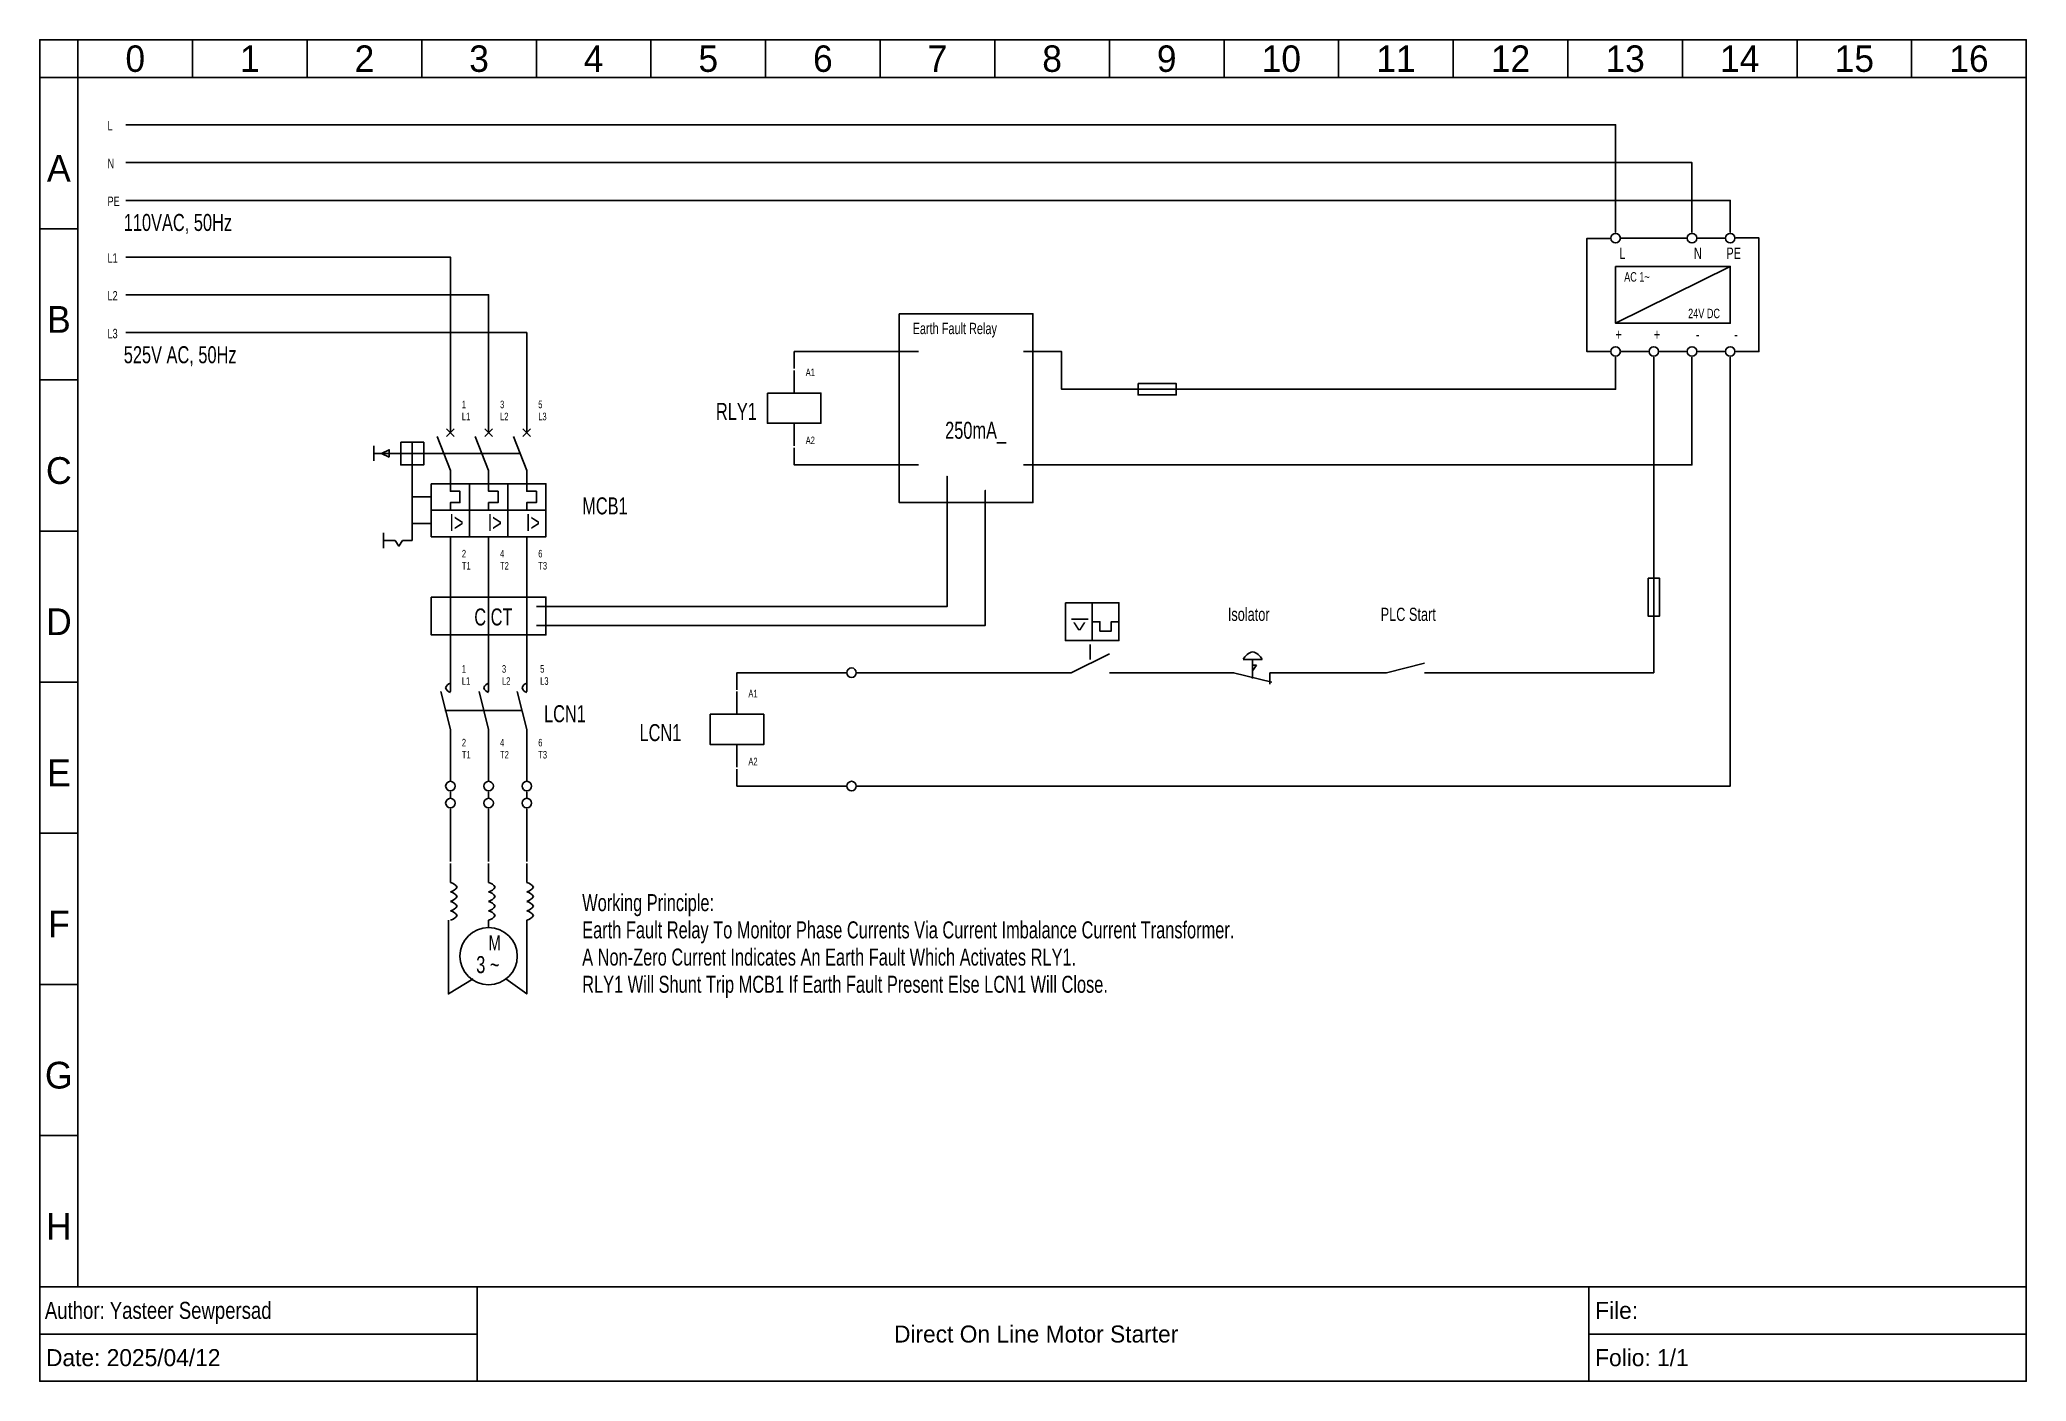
# Model space of a CAD drawing. Extents: x 19 to 4019, y -19 to 2681.
import ezdxf
from ezdxf.enums import TextEntityAlignment as Align

# ---------------------------------------------------------------- set-up
doc = ezdxf.new("R2010")
doc.units = 0

msp = doc.modelspace()

# ---------------------------------------------------------------- linework, layer by layer
at = {"color": 0}
for p, q in [((192.308, 2509.86), (230.769, 2509.86)), ((192.308, 2433.8), (230.769, 2433.8)), ((192.308, 2357.75), (230.769, 2357.75)), ((3202.88, 2281.69), (3334.62, 2281.69)), ((3357.69, 2281.69), (3411.54, 2281.69)), ((192.308, 2243.66), (230.769, 2243.66)), ((3423.08, 2224.65), (3192.31, 2110.56)), ((192.308, 2167.61), (230.769, 2167.61)), ((192.308, 2091.55), (230.769, 2091.55)), ((3203.85, 2053.52), (3257.69, 2053.52)), ((3280.77, 2053.52), (3334.62, 2053.52)), ((3357.69, 2053.52), (3411.54, 2053.52)), ((1538.46, 2015.49), (1538.46, 1969.86)), ((2230.77, 1977.46), (2211.54, 1977.46)), ((2326.92, 1977.46), (2211.54, 1977.46)), ((2307.69, 1977.46), (2230.77, 1977.46)), ((2307.69, 1977.46), (2326.92, 1977.46)), ((846.154, 1890), (846.154, 1939.44)), ((923.077, 1890), (923.077, 1939.44)), ((1000, 1890), (1000, 1939.44)), ((853.846, 1897.61), (838.462, 1882.39)), ((838.462, 1897.61), (853.846, 1882.39)), ((930.769, 1897.61), (915.385, 1882.39)), ((915.385, 1897.61), (930.769, 1882.39)), ((1007.69, 1897.61), (992.308, 1882.39)), ((992.308, 1897.61), (1007.69, 1882.39)), ((1000, 1912.82), (1000, 1905.21)), ((1538.46, 1909.01), (1538.46, 1863.38)), ((692.115, 1863.57), (692.115, 1833.15)), ((692.308, 1848.17), (746.154, 1848.17)), ((746.154, 1848.17), (792.308, 1848.17)), ((769.231, 1870.99), (769.231, 1825.35)), ((792.308, 1848.17), (984.615, 1848.17)), ((769.231, 1825.35), (769.231, 1673.24)), ((807.692, 1760.7), (769.231, 1760.7)), ((711.538, 1688.45), (711.538, 1658.03)), ((807.692, 1707.46), (769.231, 1707.46)), ((846.154, 1680.85), (846.154, 1635.21)), ((923.077, 1680.85), (923.077, 1635.21)), ((1000, 1680.85), (1000, 1635.21)), ((3269.23, 1597.18), (3269.23, 1616.2)), ((3269.23, 1616.2), (3269.23, 1502.11)), ((3269.23, 1597.18), (3269.23, 1521.13)), ((2138.46, 1547.75), (2138.46, 1471.69)), ((3269.23, 1521.13), (3269.23, 1502.11)), ((2096.15, 1407.04), (2173.08, 1445.07)), ((2134.62, 1464.08), (2134.62, 1433.66)), ((846.154, 1407.04), (846.154, 1369.01)), ((923.077, 1407.04), (923.077, 1369.01)), ((1000, 1407.04), (1000, 1369.01)), ((1615.38, 1407.04), (1642.31, 1407.04)), ((1692.31, 1407.04), (1665.38, 1407.04)), ((2038.46, 1407.04), (2096.15, 1407.04)), ((2173.08, 1407.04), (2230.77, 1407.04)), ((2480.77, 1433.66), (2442.31, 1433.66)), ((2461.54, 1433.66), (2461.54, 1395.63)), ((2469.23, 1422.25), (2461.54, 1410.85)), ((2469.23, 1422.25), (2461.54, 1422.25)), ((2496.15, 1407.04), (2496.15, 1384.23)), ((2538.46, 1407.04), (2496.15, 1407.04)), ((2846.15, 1407.04), (2807.69, 1407.04)), ((1423.08, 1369.01), (1423.08, 1323.38)), ((834.615, 1330.99), (988.462, 1330.99)), ((1423.08, 1262.54), (1423.08, 1216.9)), ((846.154, 1216.9), (846.154, 1190.28)), ((923.077, 1216.9), (923.077, 1190.28)), ((1000, 1216.9), (1000, 1190.28)), ((846.154, 1167.46), (846.154, 1156.06)), ((923.077, 1167.46), (923.077, 1156.06)), ((1000, 1167.46), (1000, 1156.06)), ((1615.38, 1178.87), (1642.31, 1178.87)), ((1692.31, 1178.87), (1665.38, 1178.87)), ((846.154, 1106.62), (846.154, 1133.24)), ((923.077, 1106.62), (923.077, 1133.24)), ((1000, 1106.62), (1000, 1133.24)), ((846.154, 1022.96), (846.154, 984.93)), ((923.077, 1022.96), (923.077, 984.93)), ((1000, 1022.96), (1000, 984.93)), ((923.077, 908.873), (923.077, 893.662))]:
    msp.add_line(p, q, dxfattribs=at)
for points in [[(19.2308, 2680.99, 0), (4019.23, 2680.99, 0), (4019.23, -19.0141, 0), (19.2308, -19.0141, 0), (19.2308, 2680.99, 0)], [(19.2308, 2604.93, 0), (96.1538, 2604.93, 0), (96.1538, 2680.99, 0), (19.2308, 2680.99, 0), (19.2308, 2604.93, 0)], [(96.1538, 2604.93, 0), (326.923, 2604.93, 0), (326.923, 2680.99, 0), (96.1538, 2680.99, 0), (96.1538, 2604.93, 0)], [(326.923, 2604.93, 0), (557.692, 2604.93, 0), (557.692, 2680.99, 0), (326.923, 2680.99, 0), (326.923, 2604.93, 0)], [(557.692, 2604.93, 0), (788.462, 2604.93, 0), (788.462, 2680.99, 0), (557.692, 2680.99, 0), (557.692, 2604.93, 0)], [(788.462, 2604.93, 0), (1019.23, 2604.93, 0), (1019.23, 2680.99, 0), (788.462, 2680.99, 0), (788.462, 2604.93, 0)], [(1019.23, 2604.93, 0), (1250, 2604.93, 0), (1250, 2680.99, 0), (1019.23, 2680.99, 0), (1019.23, 2604.93, 0)], [(1250, 2604.93, 0), (1480.77, 2604.93, 0), (1480.77, 2680.99, 0), (1250, 2680.99, 0), (1250, 2604.93, 0)], [(1480.77, 2604.93, 0), (1711.54, 2604.93, 0), (1711.54, 2680.99, 0), (1480.77, 2680.99, 0), (1480.77, 2604.93, 0)], [(1711.54, 2604.93, 0), (1942.31, 2604.93, 0), (1942.31, 2680.99, 0), (1711.54, 2680.99, 0), (1711.54, 2604.93, 0)], [(1942.31, 2604.93, 0), (2173.08, 2604.93, 0), (2173.08, 2680.99, 0), (1942.31, 2680.99, 0), (1942.31, 2604.93, 0)], [(2173.08, 2604.93, 0), (2403.85, 2604.93, 0), (2403.85, 2680.99, 0), (2173.08, 2680.99, 0), (2173.08, 2604.93, 0)], [(2403.85, 2604.93, 0), (2634.62, 2604.93, 0), (2634.62, 2680.99, 0), (2403.85, 2680.99, 0), (2403.85, 2604.93, 0)], [(2634.62, 2604.93, 0), (2865.38, 2604.93, 0), (2865.38, 2680.99, 0), (2634.62, 2680.99, 0), (2634.62, 2604.93, 0)], [(2865.38, 2604.93, 0), (3096.15, 2604.93, 0), (3096.15, 2680.99, 0), (2865.38, 2680.99, 0), (2865.38, 2604.93, 0)], [(3096.15, 2604.93, 0), (3326.92, 2604.93, 0), (3326.92, 2680.99, 0), (3096.15, 2680.99, 0), (3096.15, 2604.93, 0)], [(3326.92, 2604.93, 0), (3557.69, 2604.93, 0), (3557.69, 2680.99, 0), (3326.92, 2680.99, 0), (3326.92, 2604.93, 0)], [(3557.69, 2604.93, 0), (3788.46, 2604.93, 0), (3788.46, 2680.99, 0), (3557.69, 2680.99, 0), (3557.69, 2604.93, 0)], [(3788.46, 2604.93, 0), (4019.23, 2604.93, 0), (4019.23, 2680.99, 0), (3788.46, 2680.99, 0), (3788.46, 2604.93, 0)], [(19.2308, 2300.7, 0), (96.1538, 2300.7, 0), (96.1538, 2604.93, 0), (19.2308, 2604.93, 0), (19.2308, 2300.7, 0)], [(230.769, 2509.86, 0), (265.385, 2509.86, 0), (3192.31, 2509.86, 0), (3192.31, 2327.32, 0), (3192.31, 2293.1, 0)], [(230.769, 2433.8, 0), (470.513, 2433.8, 0), (679.487, 2433.8, 0), (679.487, 2433.8, 0), (3346.15, 2433.8, 0), (3346.15, 2293.1, 0)], [(230.769, 2357.75, 0), (265.385, 2357.75, 0), (3423.08, 2357.75, 0), (3423.08, 2327.32, 0), (3423.08, 2293.1, 0)], [(19.2308, 1996.48, 0), (96.1538, 1996.48, 0), (96.1538, 2300.7, 0), (19.2308, 2300.7, 0), (19.2308, 1996.48, 0)], [(3180.77, 2053.52, 0), (3134.62, 2053.52, 0), (3134.62, 2281.23, 0), (3180.77, 2281.23, 0), (3180.77, 2281.23, 0), (3180.77, 2281.23, 0)], [(3434.62, 2282.22, 0), (3480.77, 2282.22, 0), (3480.77, 2053.52, 0), (3434.62, 2053.52, 0), (3434.62, 2053.52, 0), (3434.62, 2053.52, 0)], [(846.154, 1939.44, 0), (846.154, 1973.66, 0), (846.154, 2243.66, 0), (265.385, 2243.66, 0), (230.769, 2243.66, 0)], [(3192.31, 2224.65, 0), (3423.08, 2224.65, 0), (3423.08, 2110.56, 0), (3192.31, 2110.56, 0), (3192.31, 2224.65, 0)], [(923.077, 1939.44, 0), (923.077, 1973.66, 0), (923.077, 2167.61, 0), (265.385, 2167.61, 0), (230.769, 2167.61, 0)], [(1750, 2129.58, 0), (2019.23, 2129.58, 0), (2019.23, 1749.3, 0), (1750, 1749.3, 0), (1750, 2129.58, 0)], [(1000, 1939.44, 0), (1000, 1973.66, 0), (1000, 2091.55, 0), (265.385, 2091.55, 0), (230.769, 2091.55, 0)], [(1538.46, 2019.3, 0), (1538.46, 2053.52, 0), (1538.46, 2053.52, 0), (1753.85, 2053.52, 0), (1788.46, 2053.52, 0)], [(1692.31, 1178.87, 0), (1726.92, 1178.87, 0), (3423.08, 1178.87, 0), (3423.08, 2007.89, 0), (3423.08, 2042.11, 0)], [(2000, 2053.52, 0), (2034.62, 2053.52, 0), (2076.92, 2053.52, 0), (2076.92, 1977.46, 0), (2176.92, 1977.46, 0), (2211.54, 1977.46, 0)], [(2000, 1825.35, 0), (2034.62, 1825.35, 0), (3346.15, 1825.35, 0), (3346.15, 2007.89, 0), (3346.15, 2042.11, 0)], [(2326.92, 1977.46, 0), (2361.54, 1977.46, 0), (3192.31, 1977.46, 0), (3192.31, 2007.89, 0), (3192.31, 2042.11, 0)], [(3269.23, 1616.2, 0), (3269.23, 1650.42, 0), (3269.23, 1863.38, 0), (3269.23, 1863.38, 0), (3269.23, 2007.89, 0), (3269.23, 2042.11, 0)], [(19.2308, 1692.25, 0), (96.1538, 1692.25, 0), (96.1538, 1996.48, 0), (19.2308, 1996.48, 0), (19.2308, 1692.25, 0)], [(1484.62, 1969.86, 0), (1592.31, 1969.86, 0), (1592.31, 1909.01, 0), (1484.62, 1909.01, 0), (1484.62, 1969.86, 0)], [(2230.77, 1988.87, 0), (2307.69, 1988.87, 0), (2307.69, 1966.06, 0), (2230.77, 1966.06, 0), (2230.77, 1988.87, 0)], [(846.154, 1734.08, 0), (846.154, 1749.3, 0), (865.385, 1749.3, 0), (865.385, 1772.11, 0), (846.154, 1772.11, 0), (846.154, 1813.94, 0), (819.231, 1882.39, 0)], [(923.077, 1734.08, 0), (923.077, 1749.3, 0), (942.308, 1749.3, 0), (942.308, 1772.11, 0), (923.077, 1772.11, 0), (923.077, 1813.94, 0), (896.154, 1882.39, 0)], [(1000, 1734.08, 0), (1000, 1749.3, 0), (1019.23, 1749.3, 0), (1019.23, 1772.11, 0), (1000, 1772.11, 0), (1000, 1813.94, 0), (973.077, 1882.39, 0)], [(723.077, 1840.56, 0), (723.077, 1855.77, 0), (707.692, 1848.17, 0), (723.077, 1840.56, 0), (723.077, 1840.56, 0)], [(746.154, 1870.99, 0), (792.308, 1870.99, 0), (792.308, 1825.35, 0), (746.154, 1825.35, 0), (746.154, 1870.99, 0)], [(1538.46, 1859.58, 0), (1538.46, 1825.35, 0), (1753.85, 1825.35, 0), (1753.85, 1825.35, 0), (1788.46, 1825.35, 0)], [(1846.15, 1768.31, 0), (1846.15, 1802.54, 0), (1846.15, 1711.27, 0), (1846.15, 1711.27, 0), (1846.15, 1635.21, 0), (1846.15, 1635.21, 0), (1846.15, 1540.14, 0), (1044.23, 1540.14, 0), (1019.23, 1540.14, 0)], [(807.692, 1787.32, 0), (884.615, 1787.32, 0), (884.615, 1734.08, 0), (807.692, 1734.08, 0), (807.692, 1787.32, 0)], [(884.615, 1787.32, 0), (961.538, 1787.32, 0), (961.538, 1734.08, 0), (884.615, 1734.08, 0), (884.615, 1787.32, 0)], [(961.538, 1787.32, 0), (1038.46, 1787.32, 0), (1038.46, 1734.08, 0), (961.538, 1734.08, 0), (961.538, 1787.32, 0)], [(1923.08, 1768.31, 0), (1923.08, 1774.01, 0), (1923.08, 1502.11, 0), (1474.36, 1502.11, 0), (1474.36, 1502.11, 0), (1041.02, 1502.11, 0), (1019.23, 1502.11, 0)], [(807.692, 1734.08, 0), (884.615, 1734.08, 0), (884.615, 1680.85, 0), (807.692, 1680.85, 0), (807.692, 1734.08, 0)], [(884.615, 1734.08, 0), (961.538, 1734.08, 0), (961.538, 1680.85, 0), (884.615, 1680.85, 0), (884.615, 1734.08, 0)], [(961.538, 1734.08, 0), (1038.46, 1734.08, 0), (1038.46, 1680.85, 0), (961.538, 1680.85, 0), (961.538, 1734.08, 0)], [(19.2308, 1388.03, 0), (96.1538, 1388.03, 0), (96.1538, 1692.25, 0), (19.2308, 1692.25, 0), (19.2308, 1388.03, 0)], [(711.538, 1673.24, 0), (734.615, 1673.24, 0), (742.308, 1661.83, 0), (750, 1673.24, 0), (769.231, 1673.24, 0)], [(846.154, 1635.21, 0), (846.154, 1600.99, 0), (846.154, 1521.13, 0), (846.154, 1521.13, 0), (846.154, 1441.27, 0), (846.154, 1407.04, 0)], [(923.077, 1635.21, 0), (923.077, 1600.99, 0), (923.077, 1521.13, 0), (923.077, 1521.13, 0), (923.077, 1441.27, 0), (923.077, 1407.04, 0)], [(1000, 1635.21, 0), (1000, 1600.99, 0), (1000, 1521.13, 0), (1000, 1521.13, 0), (1000, 1441.27, 0), (1000, 1407.04, 0)], [(3257.69, 1597.18, 0), (3280.77, 1597.18, 0), (3280.77, 1521.13, 0), (3257.69, 1521.13, 0), (3257.69, 1597.18, 0)], [(807.692, 1559.15, 0), (1038.46, 1559.15, 0), (1038.46, 1483.1, 0), (807.692, 1483.1, 0), (807.692, 1559.15, 0)], [(2084.62, 1547.75, 0), (2192.31, 1547.75, 0), (2192.31, 1471.69, 0), (2084.62, 1471.69, 0), (2084.62, 1547.75, 0)], [(2138.46, 1509.72, 0), (2153.85, 1509.72, 0), (2153.85, 1490.7, 0), (2176.92, 1490.7, 0), (2176.92, 1509.72, 0), (2192.31, 1509.72, 0), (2192.31, 1509.72, 0)], [(2846.15, 1407.04, 0), (2880.77, 1407.04, 0), (3269.23, 1407.04, 0), (3269.23, 1467.89, 0), (3269.23, 1502.11, 0)], [(1423.08, 1372.82, 0), (1423.08, 1407.04, 0), (1423.08, 1407.04, 0), (1580.77, 1407.04, 0), (1615.38, 1407.04, 0)], [(2038.46, 1407.04, 0), (2003.85, 1407.04, 0), (1846.15, 1407.04, 0), (1846.15, 1407.04, 0), (1726.92, 1407.04, 0), (1692.31, 1407.04, 0)], [(2384.62, 1407.04, 0), (2350, 1407.04, 0), (2307.69, 1407.04, 0), (2307.69, 1407.04, 0), (2265.38, 1407.04, 0), (2230.77, 1407.04, 0)], [(2500, 1388.03, 0), (2423.08, 1407.04, 0), (2384.62, 1407.04, 0)], [(2692.31, 1407.04, 0), (2657.69, 1407.04, 0), (2615.38, 1407.04, 0), (2615.38, 1407.04, 0), (2573.08, 1407.04, 0), (2538.46, 1407.04, 0)], [(2807.69, 1426.06, 0), (2730.77, 1407.04, 0), (2692.31, 1407.04, 0)], [(19.2308, 1083.8, 0), (96.1538, 1083.8, 0), (96.1538, 1388.03, 0), (19.2308, 1388.03, 0), (19.2308, 1083.8, 0)], [(826.923, 1369.01, 0), (846.154, 1292.96, 0), (846.154, 1254.93, 0)], [(903.846, 1369.01, 0), (923.077, 1292.96, 0), (923.077, 1254.93, 0)], [(980.769, 1369.01, 0), (1000, 1292.96, 0), (1000, 1254.93, 0)], [(1369.23, 1323.38, 0), (1476.92, 1323.38, 0), (1476.92, 1262.54, 0), (1369.23, 1262.54, 0), (1369.23, 1323.38, 0)], [(846.154, 1254.93, 0), (846.154, 1220.7, 0), (846.154, 1220.7, 0), (846.154, 1251.13, 0), (846.154, 1251.13, 0), (846.154, 1216.9, 0)], [(923.077, 1254.93, 0), (923.077, 1220.7, 0), (923.077, 1220.7, 0), (923.077, 1251.13, 0), (923.077, 1251.13, 0), (923.077, 1216.9, 0)], [(1000, 1254.93, 0), (1000, 1220.7, 0), (1000, 1220.7, 0), (1000, 1251.13, 0), (1000, 1251.13, 0), (1000, 1216.9, 0)], [(1423.08, 1213.1, 0), (1423.08, 1178.87, 0), (1580.77, 1178.87, 0), (1580.77, 1178.87, 0), (1615.38, 1178.87, 0)], [(19.2308, 779.577, 0), (96.1538, 779.577, 0), (96.1538, 1083.8, 0), (19.2308, 1083.8, 0), (19.2308, 779.577, 0)], [(846.154, 1106.62, 0), (846.154, 1072.39, 0), (846.154, 1102.82, 0), (846.154, 1102.82, 0), (846.154, 1060.99, 0), (846.154, 1026.76, 0)], [(923.077, 1106.62, 0), (923.077, 1072.39, 0), (923.077, 1102.82, 0), (923.077, 1102.82, 0), (923.077, 1060.99, 0), (923.077, 1026.76, 0)], [(1000, 1106.62, 0), (1000, 1072.39, 0), (1000, 1102.82, 0), (1000, 1102.82, 0), (1000, 1060.99, 0), (1000, 1026.76, 0)], [(842.308, 908.873, 0), (842.308, 760.563, 0), (892.308, 790.986, 0), (892.308, 790.986, 0)], [(1000, 908.873, 0), (1000, 764.366, 0), (1000, 760.563, 0), (957.692, 790.986, 0)], [(19.2308, 475.352, 0), (96.1538, 475.352, 0), (96.1538, 779.577, 0), (19.2308, 779.577, 0), (19.2308, 475.352, 0)], [(19.2308, 171.127, 0), (96.1538, 171.127, 0), (96.1538, 475.352, 0), (19.2308, 475.352, 0), (19.2308, 171.127, 0)], [(19.2308, -19.0141, 0), (4019.23, -19.0141, 0), (4019.23, 171.127, 0), (19.2308, 171.127, 0), (19.2308, -19.0141, 0)], [(19.2308, 76.0563, 0), (900, 76.0563, 0), (900, 171.127, 0), (19.2308, 171.127, 0), (19.2308, 76.0563, 0)], [(900, -19.0141, 0), (3138.46, -19.0141, 0), (3138.46, 171.127, 0), (900, 171.127, 0), (900, -19.0141, 0)], [(3138.46, 76.0563, 0), (4019.23, 76.0563, 0), (4019.23, 171.127, 0), (3138.46, 171.127, 0), (3138.46, 76.0563, 0)], [(19.2308, -19.0141, 0), (900, -19.0141, 0), (900, 76.0563, 0), (19.2308, 76.0563, 0), (19.2308, -19.0141, 0)], [(3138.46, -19.0141, 0), (4019.23, -19.0141, 0), (4019.23, 76.0563, 0), (3138.46, 76.0563, 0), (3138.46, -19.0141, 0)]]:
    msp.add_polyline3d(points, dxfattribs=at)
for centre, radius in [((3192.31, 2281.69), 9.6154), ((3346.15, 2281.69), 9.6154), ((3423.08, 2281.69), 9.6154), ((3192.31, 2053.52), 9.6154), ((3269.23, 2053.52), 9.6154), ((3346.15, 2053.52), 9.6154), ((3423.08, 2053.52), 9.6154), ((1653.85, 1407.04), 9.6154), ((846.154, 1178.87), 9.6154), ((923.077, 1178.87), 9.6154), ((1000, 1178.87), 9.6154), ((1653.85, 1178.87), 9.6154), ((846.154, 1144.65), 9.6154), ((923.077, 1144.65), 9.6154), ((1000, 1144.65), 9.6154), ((923.077, 836.62), 57.6923)]:
    msp.add_circle(centre, radius, dxfattribs=at)
for centre, radius, start, end in [((2470.21, 1419.19), 31.3801, 106.017, 151.892), ((2452.87, 1419.21), 31.365, 28.0542, 73.945), ((852.332, 1382.97), 17.0226, 201.9, 248.702), ((852.328, 1370.26), 17.0231, 111.252, 158.053), ((929.255, 1382.97), 17.0226, 201.9, 248.702), ((929.251, 1370.26), 17.0231, 111.252, 158.053), ((1006.17, 1370.26), 17.0231, 111.252, 158.053), ((1006.18, 1382.97), 17.0226, 201.9, 248.702), ((841.229, 987.174), 21.8205, 283.045, 327.42), ((841.229, 963.671), 21.8205, 32.58, 76.9545), ((841.229, 944.657), 21.8205, 32.58, 76.9545), ((918.152, 987.174), 21.8205, 283.045, 327.42), ((918.152, 963.671), 21.8205, 32.58, 76.9545), ((918.152, 944.657), 21.8205, 32.58, 76.9545), ((995.076, 987.174), 21.8205, 283.045, 327.42), ((995.076, 963.671), 21.8205, 32.58, 76.9545), ((995.076, 944.657), 21.8205, 32.58, 76.9545), ((841.229, 968.16), 21.8205, 283.045, 327.42), ((841.229, 949.146), 21.8205, 283.045, 327.42), ((841.229, 925.643), 21.8205, 32.58, 76.9545), ((841.229, 906.629), 21.8205, 32.58, 76.9545), ((918.152, 968.16), 21.8205, 283.045, 327.42), ((918.152, 949.146), 21.8205, 283.045, 327.42), ((918.152, 925.643), 21.8205, 32.58, 76.9545), ((918.152, 906.629), 21.8205, 32.58, 76.9545), ((995.076, 968.16), 21.8205, 283.045, 327.42), ((995.076, 949.146), 21.8205, 283.045, 327.42), ((995.076, 925.643), 21.8205, 32.58, 76.9545), ((995.076, 906.629), 21.8205, 32.58, 76.9545), ((841.229, 930.131), 21.8205, 283.045, 327.42), ((918.152, 930.131), 21.8205, 283.045, 327.42), ((995.076, 930.131), 21.8205, 283.045, 327.42)]:
    msp.add_arc(centre, radius, start, end, dxfattribs=at)

# ---------------------------------------------------------------- texts
for s, height, p in [('0', 53.2394, (211.538, 2642.96)), ('1', 53.2394, (442.308, 2642.96)), ('2', 53.2394, (673.077, 2642.96)), ('3', 53.2394, (903.846, 2642.96)), ('4', 53.2394, (1134.62, 2642.96)), ('5', 53.2394, (1365.38, 2642.96)), ('6', 53.2394, (1596.15, 2642.96)), ('7', 53.2394, (1826.92, 2642.96)), ('8', 53.2394, (2057.69, 2642.96)), ('9', 53.2394, (2288.46, 2642.96)), ('10', 53.2394, (2519.23, 2642.96)), ('11', 53.2394, (2750, 2642.96)), ('12', 53.2394, (2980.77, 2642.96)), ('13', 53.2394, (3211.54, 2642.96)), ('14', 53.2394, (3442.31, 2642.96)), ('15', 53.2394, (3673.08, 2642.96)), ('16', 53.2394, (3903.85, 2642.96)), ('A', 53.8462, (57.6923, 2422.39)), ('B', 53.8462, (57.6923, 2118.17)), ('C', 53.8462, (57.6923, 1813.94)), ('D', 53.8462, (57.6923, 1509.72)), ('E', 53.8462, (57.6923, 1205.49)), ('F', 53.8462, (57.6923, 901.268)), ('G', 53.8462, (57.6923, 597.042)), ('H', 53.8462, (57.6923, 292.817)), (' Direct On Line Motor Starter', 34.2254, (2019.23, 76.0563))]:
    msp.add_text(s, height=height, dxfattribs=at).set_placement(p, align=Align.MIDDLE_CENTER)
at = {"color": 0, "width": 0.72}
for s, height, rotation, p in [('L', 19.0141, 360, (155.769, 2498.45)), ('N', 19.0141, 360, (155.769, 2422.39)), ('PE', 19.0141, 360, (155.769, 2346.34)), ('110VAC, 50Hz', 34.2254, 360, (188.462, 2296.14)), ('L1', 19.0141, 360, (155.769, 2232.25)), ('L', 22.8169, 360, (3200, 2239.86)), ('N', 22.8169, 360, (3350, 2239.86)), ('PE', 22.8169, 360, (3415.38, 2239.86)), ('AC 1~', 19.0141, 360, (3209.62, 2194.23)), ('L2', 19.0141, 360, (155.769, 2156.2)), ('24V DC', 19.0141, 360, (3338.41, 2120.59)), ('L3', 19.0141, 360, (155.769, 2080.14)), ('Earth Fault Relay', 22.8169, 360, (1776.92, 2088.51)), ('+', 22.8169, 360, (3192.31, 2076.34)), ('+', 22.8169, 360, (3269.23, 2076.34)), ('-', 22.8169, 360, (3353.85, 2076.34)), ('-', 22.8169, 360, (3430.77, 2076.34)), ('525V AC, 50Hz', 34.2254, 360, (188.462, 2029.94)), ('A1', 15.2113, 360, (1561.54, 2003.96)), ('1', 15.2113, 360, (869.231, 1939.44)), ('L1', 15.2113, 360, (869.231, 1915.1)), ('3', 15.2113, 360, (946.154, 1939.44)), ('L2', 15.2113, 360, (946.154, 1915.1)), ('5', 15.2113, 360, (1023.08, 1939.44)), ('L3', 15.2113, 360, (1023.08, 1915.1)), ('RLY1', 34.2254, 360, (1380.77, 1915.86)), ('A2', 15.2113, 360, (1561.54, 1867.06)), ('250mA_', 34.2254, 360, (1842.31, 1877.83)), ('MCB1', 34.2254, 360, (1111.54, 1725.72)), ('I>', 34.2254, 360, (844.231, 1692.25)), ('I>', 34.2254, 360, (921.154, 1692.25)), ('I>', 34.2254, 360, (998.077, 1692.25)), ('2', 15.2113, 360, (869.231, 1639.01)), ('4', 15.2113, 360, (946.154, 1639.01)), ('6', 15.2113, 360, (1023.08, 1639.01)), ('T1', 15.2113, 360, (869.231, 1614.68)), ('T2', 15.2113, 360, (946.154, 1614.68)), ('T3', 15.2113, 360, (1023.08, 1614.68)), ('CICT', 34.2254, 360, (894.231, 1502.11)), ('Isolator', 26.6197, 360, (2411.54, 1511.24)), ('PLC Start', 26.6197, 360, (2719.23, 1511.24)), ('I>', 34.2254, 270, (2096.15, 1519.23)), ('1', 15.2113, 360, (869.231, 1407.04)), ('3', 15.2113, 360, (950, 1407.04)), ('5', 15.2113, 360, (1026.92, 1407.04)), ('L1', 15.2113, 360, (869.231, 1382.7)), ('L2', 15.2113, 360, (950, 1382.7)), ('L3', 15.2113, 360, (1026.92, 1382.7)), ('A1', 15.2113, 360, (1446.15, 1357.48)), ('LCN1', 34.2254, 360, (1034.62, 1307.41)), ('LCN1', 34.2254, 360, (1226.92, 1269.38)), ('T1', 15.2113, 360, (869.231, 1234.39)), ('2', 15.2113, 360, (869.231, 1258.73)), ('T2', 15.2113, 360, (946.154, 1234.39)), ('4', 15.2113, 360, (946.154, 1258.73)), ('T3', 15.2113, 360, (1023.08, 1234.39)), ('6', 15.2113, 360, (1023.08, 1258.73)), ('A2', 15.2113, 360, (1446.15, 1220.58)), ('Working Principle:', 34.2254, 360, (1111.54, 927.127)), ('Earth Fault Relay To Monitor Phase Currents Via Current Imbalance Current Transformer.', 34.2254, 360, (1111.54, 872.366)), ('M', 30.4225, 360, (923.077, 848.028)), ('A Non-Zero Current Indicates An Earth Fault Which Activates RLY1.', 34.2254, 360, (1111.54, 817.606)), ('3 ~', 34.2254, 360, (898.077, 802.394)), ('RLY1 Will Shunt Trip MCB1 If Earth Fault Present Else LCN1 Will Close.', 34.2254, 360, (1111.54, 762.845))]:
    msp.add_text(s, height=height, rotation=rotation, dxfattribs=at).set_placement(p)
at = {"color": 0, "width": 0.815527}
msp.add_text(' Author: Yasteer Sewpersad', height=34.2254, dxfattribs=at).set_placement((19.2308, 123.592), align=Align.MIDDLE_LEFT)
at = {"color": 0}
for s, p in [(' File: ', (3138.46, 123.592)), (' Date: 2025/04/12', (19.2308, 28.5211)), (' Folio: 1/1', (3138.46, 28.5211))]:
    msp.add_text(s, height=34.2254, dxfattribs=at).set_placement(p, align=Align.MIDDLE_LEFT)

doc.saveas('drawing.dxf')
